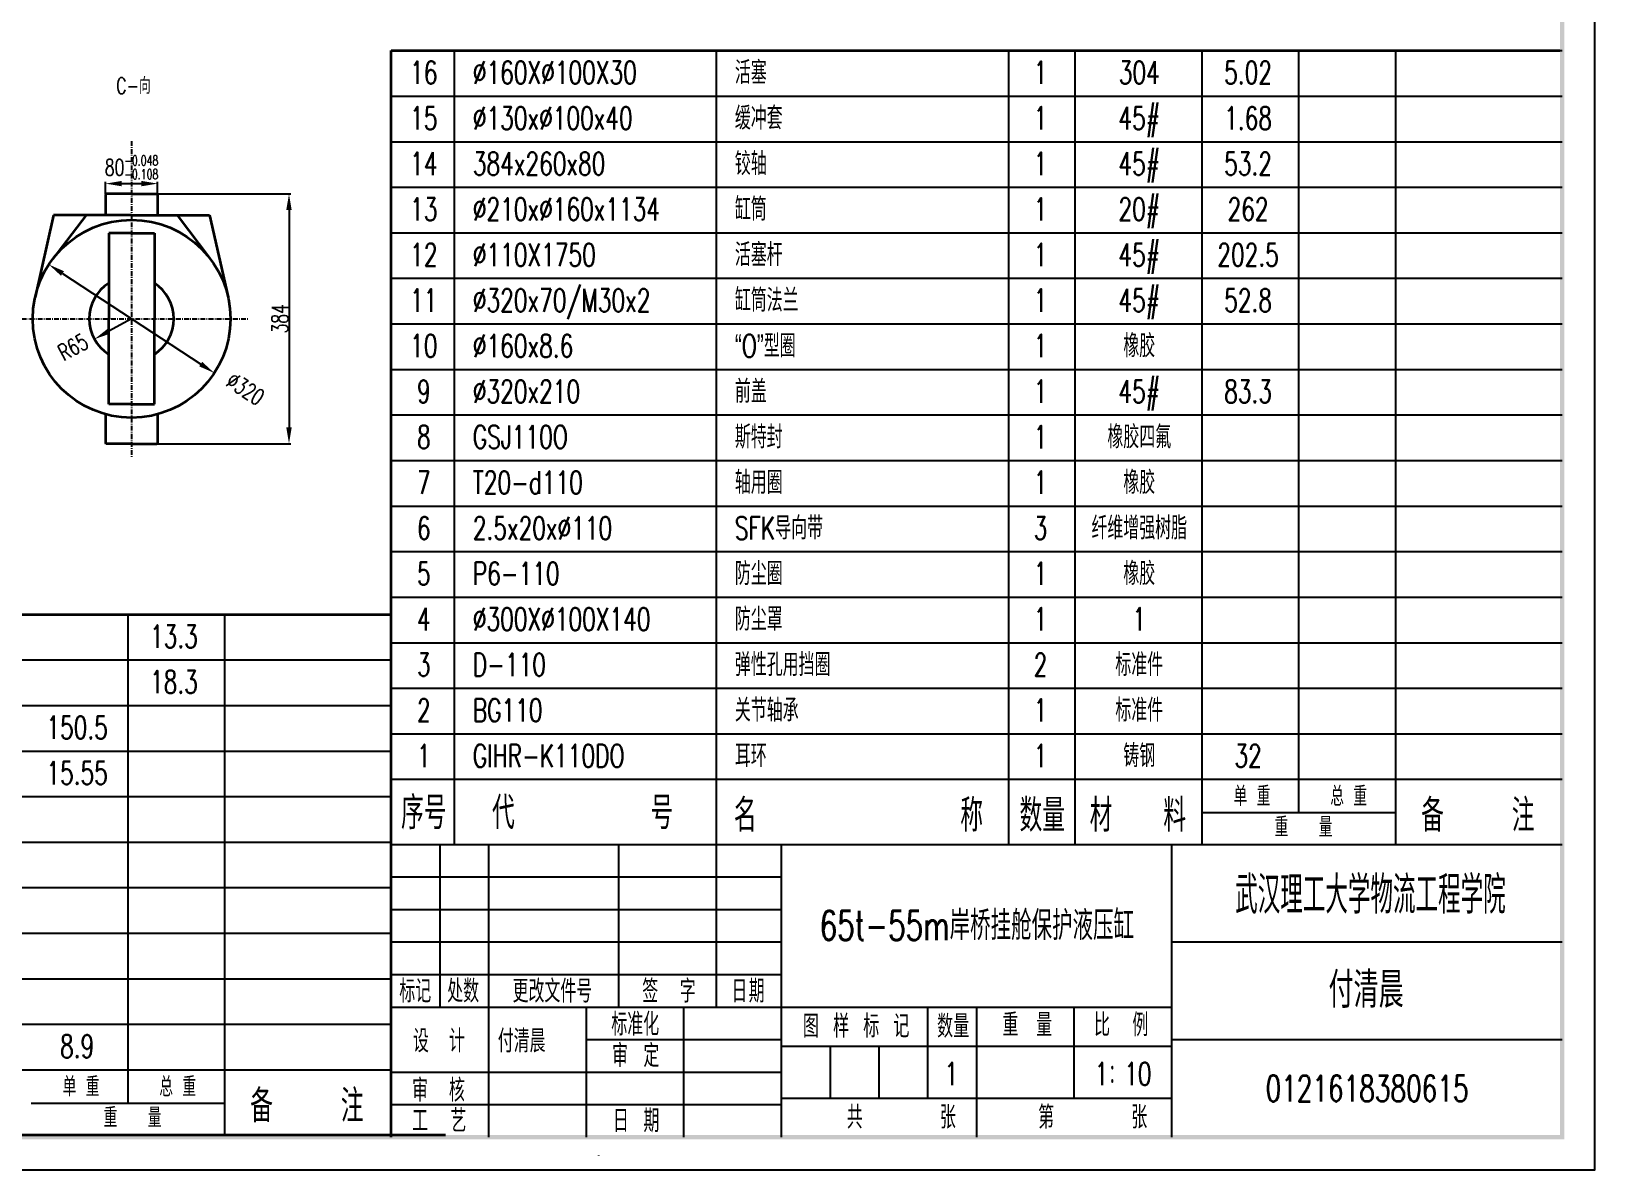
# Model space of a CAD drawing. Extents: x -526 to 4112, y -1359 to 3948.
# Drawn here: x 1709 to 4112, y 978 to 2728 of the extents above; entities that cross this region are included whole.
import ezdxf
from ezdxf.enums import TextEntityAlignment as Align

# ---------------------------------------------------------------- set-up
doc = ezdxf.new("R2010")
doc.units = 0
doc.header["$MEASUREMENT"] = 0
doc.linetypes.add('LINEL4', pattern=[12.5, 7.5, -2, 1, -2])
doc.layers.get('Defpoints').update_dxf_attribs({"linetype": 'CONTINUOUS'})
doc.layers.add('L1', color=2, linetype='CONTINUOUS', lineweight=35)
doc.layers.add('L3', color=4, linetype='CONTINUOUS')
doc.layers.add('L4', color=5, linetype='LINEL4')
doc.styles.add('HZ', font='txt', dxfattribs={"width": 0.7, "bigfont": 'hztxt'})
doc.styles.add('HZTXT', font='ROMANS', dxfattribs={"width": 0.7, "bigfont": 'HZTXT'})
doc.styles.get("Standard").update_dxf_attribs({"font": 'txt', "bigfont": 'hztxt.shx'})
doc.dimstyles.get("Standard").update_dxf_attribs({"dimtxt": 0.18, "dimasz": 0.18, "dimexe": 0.18, "dimexo": 0.0625, "dimgap": 0.09, "dimtad": 0, "dimtih": 1, "dimtoh": 1, "dimdec": 4, "dimzin": 0, "dimdsep": 46, "dimtxsty": 'Standard', "dimcen": 0.09, "dimadec": 0, "dimazin": 0, "dimtfac": 1, "dimtdec": 4, "dimtofl": 0, "dimtmove": 0, "dimatfit": 3, "dimfxl": 1, "dimtolj": 1, "dimtzin": 0, "dimarcsym": 0})

# ---------------------------------------------------------------- blocks, each defined once
blk = doc.blocks.new('*D53')
at = {"layer": 'Defpoints', "color": 0, "transparency": 16777216}
for p in [(1862.8, 2286.1), (1805.8, 2254.8)]:
    blk.add_point(p, dxfattribs=at)
at = {"layer": 'L3', "transparency": 16777216}
blk.add_line((1862.8, 2286.1), (1827.7, 2266.9), dxfattribs=at)
blk.add_solid([(1825.7, 2270.5), (1829.7, 2263.2), (1805.8, 2254.8)], dxfattribs=at)
at = {"layer": 'L3', "transparency": 16777216, "insert": (1772.8, 2242.7), "char_height": 25, "attachment_point": 5, "rotation": 28.7458, "style": 'HZTXT'}
blk.add_mtext('\\A1;R65', dxfattribs=at)
blk = doc.blocks.new('*D54')
at = {"layer": 'Defpoints', "color": 0, "transparency": 16777216}
for p in [(1735.7, 2369.4), (1989.9, 2202.8)]:
    blk.add_point(p, dxfattribs=at)
at = {"layer": 'L3', "transparency": 16777216}
blk.add_line((1756.6, 2355.7), (1969, 2216.5), dxfattribs=at)
for points in [[(1758.9, 2359.2), (1754.3, 2352.2), (1735.7, 2369.4)], [(1971.3, 2219.9), (1966.7, 2213), (1989.9, 2202.8)]]:
    blk.add_solid(points, dxfattribs=at)
at = {"layer": 'L3', "transparency": 16777216, "insert": (2037.8, 2178.5), "char_height": 25, "attachment_point": 5, "rotation": 326.7511, "style": 'HZTXT'}
blk.add_mtext('\\A1;%%C320', dxfattribs=at)
blk = doc.blocks.new('*D55')
at = {"layer": 'Defpoints', "color": 0, "transparency": 16777216}
for p in [(1822.8, 2478.1), (1902.8, 2493.8), (1902.8, 2478.1)]:
    blk.add_point(p, dxfattribs=at)
at = {"layer": 'L3', "transparency": 16777216}
for p, q in [((1822.8, 2478.1), (1822.8, 2496.8)), ((1847.8, 2493.8), (1877.8, 2493.8)), ((1902.8, 2478.1), (1902.8, 2496.8))]:
    blk.add_line(p, q, dxfattribs=at)
for points in [[(1847.8, 2498), (1847.8, 2489.7), (1822.8, 2493.8)], [(1877.8, 2498), (1877.8, 2489.7), (1902.8, 2493.8)]]:
    blk.add_solid(points, dxfattribs=at)
at = {"layer": 'L3', "transparency": 16777216, "insert": (1862.8, 2518.8), "char_height": 25, "attachment_point": 5, "style": 'HZTXT'}
blk.add_mtext('\\A1;80{\\H15.000000;\\S-0.048^ -0.108;}', dxfattribs=at)
blk = doc.blocks.new('*D56')
at = {"layer": 'Defpoints', "color": 0, "transparency": 16777216}
for p in [(1901.8, 2478.1), (1901.8, 2094.1), (2104.8, 2094.1)]:
    blk.add_point(p, dxfattribs=at)
at = {"layer": 'L3', "transparency": 16777216}
for p, q in [((1901.8, 2478.1), (2107.8, 2478.1)), ((2104.8, 2453.1), (2104.8, 2119.1)), ((1901.8, 2094.1), (2107.8, 2094.1))]:
    blk.add_line(p, q, dxfattribs=at)
for points in [[(2100.6, 2453.1), (2108.9, 2453.1), (2104.8, 2478.1)], [(2100.6, 2119.1), (2108.9, 2119.1), (2104.8, 2094.1)]]:
    blk.add_solid(points, dxfattribs=at)
at = {"layer": 'L3', "transparency": 16777216, "insert": (2090.8, 2286.1), "char_height": 25, "attachment_point": 5, "rotation": 90, "style": 'HZTXT'}
blk.add_mtext('\\A1;384', dxfattribs=at)

msp = doc.modelspace()

# ---------------------------------------------------------------- linework, layer by layer
at = {"layer": 'L1'}
for p, q in [((2261.96, 2628.26), (2261.96, 2698.26)), ((2261.96, 2698.26), (4058.47, 2698.26)), ((2261.96, 2558.26), (2261.96, 2628.26)), ((2261.96, 2488.26), (2261.96, 2558.26)), ((1822.78, 2477.09), (1823.78, 2478.09)), ((1822.78, 2477.09), (1822.78, 2445.09)), ((1862.78, 2478.09), (1823.78, 2478.09)), ((1862.78, 2478.09), (1901.78, 2478.09)), ((1902.78, 2477.09), (1901.78, 2478.09)), ((1902.78, 2477.09), (1902.78, 2445.09)), ((2261.96, 2418.26), (2261.96, 2488.26)), ((1742.78, 2445.09), (1714.5, 2319.49)), ((1792.78, 2445.09), (1741.83, 2378.15)), ((1862.78, 2445.09), (1742.78, 2445.09)), ((1862.78, 2445.09), (1792.78, 2445.09)), ((1862.78, 2445.09), (1932.78, 2445.09)), ((1862.78, 2445.09), (1982.78, 2445.09)), ((1932.78, 2445.09), (1983.73, 2378.15)), ((1982.78, 2445.09), (2011.07, 2319.49)), ((1862.78, 2417.47), (1827.78, 2417.47)), ((1827.78, 2417.47), (1827.78, 2286.09)), ((1862.78, 2417.47), (1897.78, 2417.47)), ((1897.78, 2417.47), (1897.78, 2286.09)), ((2261.96, 2348.26), (2261.96, 2418.26)), ((2261.96, 2278.26), (2261.96, 2348.26)), ((1827.78, 2154.72), (1827.78, 2286.09)), ((1897.78, 2154.72), (1897.78, 2286.09)), ((2261.96, 2208.26), (2261.96, 2278.26)), ((2261.96, 2138.26), (2261.96, 2208.26)), ((1822.78, 2139.45), (1822.78, 2095.09)), ((1862.78, 2154.72), (1827.78, 2154.72)), ((1862.78, 2154.72), (1897.78, 2154.72)), ((1902.78, 2139.45), (1902.78, 2095.09)), ((2261.96, 2068.26), (2261.96, 2138.26)), ((1823.78, 2094.09), (1822.78, 2095.09)), ((1862.78, 2094.09), (1823.78, 2094.09)), ((1862.78, 2094.09), (1901.78, 2094.09)), ((1901.78, 2094.09), (1902.78, 2095.09)), ((2261.96, 1998.26), (2261.96, 2068.26)), ((2261.96, 1928.26), (2261.96, 1998.26)), ((2261.96, 1858.26), (2261.96, 1928.26)), ((2261.96, 1788.26), (2261.96, 1858.26)), ((461.96, 1831.76), (2261.96, 1831.76)), ((2261.96, 1718.26), (2261.96, 1788.26)), ((2261.96, 1648.26), (2261.96, 1718.26)), ((2261.96, 1478.26), (2261.96, 1648.26)), ((2261.96, 1028.26), (2261.96, 1478.26)), ((559.23, 1031.76), (2345.18, 1031.76))]:
    msp.add_line(p, q, dxfattribs=at)
msp.add_circle((1862.78, 2286.09), 152, dxfattribs=at)
for start, end in [(122.57895, 237.42105), (302.57895, 57.42105)]:
    msp.add_arc((1862.78, 2286.09), 65, start, end, dxfattribs=at)
msp.add_point((2261.96, 1478.26), dxfattribs=at)
for points in [[(4058.47, 1031.76), (4065.47, 1024.76), (4058.47, 3894.76), (4065.47, 3901.76)], [(161.96, 1031.76), (161.96, 1024.76), (4058.47, 1031.76), (4065.47, 1024.76)]]:
    msp.add_trace(points, dxfattribs=at)
at = {"layer": 'L3'}
for p, q in [((2261.96, 2698.26), (4061.96, 2698.26)), ((2359.23, 2528.26), (2359.23, 2698.26)), ((2761.96, 2528.26), (2761.96, 2698.26)), ((3211.18, 2528.26), (3211.18, 2698.26)), ((3313.42, 2528.26), (3313.42, 2698.26)), ((3508.59, 2528.26), (3508.59, 2698.26)), ((3657.31, 2577.28), (3657.31, 2698.26)), ((3806.01, 2528.26), (3806.01, 2698.26)), ((2261.96, 2628.26), (4061.96, 2628.26)), ((2359.23, 2458.26), (2359.23, 2628.26)), ((2761.96, 2458.26), (2761.96, 2628.26)), ((3211.18, 2458.26), (3211.18, 2628.26)), ((3313.42, 2458.26), (3313.42, 2628.26)), ((3508.59, 2458.26), (3508.59, 2628.26)), ((3657.31, 2507.28), (3657.31, 2628.26)), ((3806.01, 2458.26), (3806.01, 2628.26)), ((2261.96, 2558.26), (4061.96, 2558.26)), ((2359.23, 2388.26), (2359.23, 2558.26)), ((2761.96, 2388.26), (2761.96, 2558.26)), ((3211.18, 2388.26), (3211.18, 2558.26)), ((3313.42, 2388.26), (3313.42, 2558.26)), ((3508.59, 2388.26), (3508.59, 2558.26)), ((3657.31, 2437.28), (3657.31, 2558.26)), ((3806.01, 2388.26), (3806.01, 2558.26)), ((2261.96, 2488.26), (4061.96, 2488.26)), ((2359.23, 2318.26), (2359.23, 2488.26)), ((2761.96, 2318.26), (2761.96, 2488.26)), ((3211.18, 2318.26), (3211.18, 2488.26)), ((3313.42, 2318.26), (3313.42, 2488.26)), ((3508.59, 2318.26), (3508.59, 2488.26)), ((3657.31, 2367.28), (3657.31, 2488.26)), ((3806.01, 2318.26), (3806.01, 2488.26)), ((2261.96, 2418.26), (4061.96, 2418.26)), ((2359.23, 2248.26), (2359.23, 2418.26)), ((2761.96, 2248.26), (2761.96, 2418.26)), ((3211.18, 2248.26), (3211.18, 2418.26)), ((3313.42, 2248.26), (3313.42, 2418.26)), ((3508.59, 2248.26), (3508.59, 2418.26)), ((3657.31, 2297.28), (3657.31, 2418.26)), ((3806.01, 2248.26), (3806.01, 2418.26)), ((2261.96, 2348.26), (4061.96, 2348.26)), ((2359.23, 2178.26), (2359.23, 2348.26)), ((2761.96, 2178.26), (2761.96, 2348.26)), ((3211.18, 2178.26), (3211.18, 2348.26)), ((3313.42, 2178.26), (3313.42, 2348.26)), ((3508.59, 2178.26), (3508.59, 2348.26)), ((3657.31, 2227.28), (3657.31, 2348.26)), ((3806.01, 2178.26), (3806.01, 2348.26)), ((2261.96, 2278.26), (4061.96, 2278.26)), ((2359.23, 2108.26), (2359.23, 2278.26)), ((2761.96, 2108.26), (2761.96, 2278.26)), ((3211.18, 2108.26), (3211.18, 2278.26)), ((3313.42, 2108.26), (3313.42, 2278.26)), ((3508.59, 2108.26), (3508.59, 2278.26)), ((3657.31, 2157.28), (3657.31, 2278.26)), ((3806.01, 2108.26), (3806.01, 2278.26)), ((2261.96, 2208.26), (4061.96, 2208.26)), ((2359.23, 2038.26), (2359.23, 2208.26)), ((2761.96, 2038.26), (2761.96, 2208.26)), ((3211.18, 2038.26), (3211.18, 2208.26)), ((3313.42, 2038.26), (3313.42, 2208.26)), ((3508.59, 2038.26), (3508.59, 2208.26)), ((3657.31, 2087.28), (3657.31, 2208.26)), ((3806.01, 2038.26), (3806.01, 2208.26)), ((2261.96, 2138.26), (4061.96, 2138.26)), ((2359.23, 1968.26), (2359.23, 2138.26)), ((2761.96, 1968.26), (2761.96, 2138.26)), ((3211.18, 1968.26), (3211.18, 2138.26)), ((3313.42, 1968.26), (3313.42, 2138.26)), ((3508.59, 1968.26), (3508.59, 2138.26)), ((3657.31, 2017.28), (3657.31, 2138.26)), ((3806.01, 1968.26), (3806.01, 2138.26)), ((2261.96, 2068.26), (4061.96, 2068.26)), ((2359.23, 1898.26), (2359.23, 2068.26)), ((2761.96, 1898.26), (2761.96, 2068.26)), ((3211.18, 1898.26), (3211.18, 2068.26)), ((3313.42, 1898.26), (3313.42, 2068.26)), ((3508.59, 1898.26), (3508.59, 2068.26)), ((3657.31, 1947.28), (3657.31, 2068.26)), ((3806.01, 1898.26), (3806.01, 2068.26)), ((2261.96, 1998.26), (4061.96, 1998.26)), ((2359.23, 1828.26), (2359.23, 1998.26)), ((2761.96, 1828.26), (2761.96, 1998.26)), ((3211.18, 1828.26), (3211.18, 1998.26)), ((3313.42, 1828.26), (3313.42, 1998.26)), ((3508.59, 1828.26), (3508.59, 1998.26)), ((3657.31, 1877.28), (3657.31, 1998.26)), ((3806.01, 1828.26), (3806.01, 1998.26)), ((2261.96, 1928.26), (4061.96, 1928.26)), ((2359.23, 1758.26), (2359.23, 1928.26)), ((2761.96, 1758.26), (2761.96, 1928.26)), ((3211.18, 1758.26), (3211.18, 1928.26)), ((3313.42, 1758.26), (3313.42, 1928.26)), ((3508.59, 1758.26), (3508.59, 1928.26)), ((3657.31, 1807.28), (3657.31, 1928.26)), ((3806.01, 1758.26), (3806.01, 1928.26)), ((2261.96, 1858.26), (4061.96, 1858.26)), ((2359.23, 1688.26), (2359.23, 1858.26)), ((2761.96, 1688.26), (2761.96, 1858.26)), ((3211.18, 1688.26), (3211.18, 1858.26)), ((3313.42, 1688.26), (3313.42, 1858.26)), ((3508.59, 1688.26), (3508.59, 1858.26)), ((3657.31, 1737.28), (3657.31, 1858.26)), ((3806.01, 1688.26), (3806.01, 1858.26)), ((461.96, 1831.76), (2261.96, 1831.76)), ((1857.31, 1710.78), (1857.31, 1831.76)), ((2006.01, 1661.76), (2006.01, 1831.76)), ((2261.96, 1788.26), (4061.96, 1788.26)), ((2359.23, 1618.26), (2359.23, 1788.26)), ((2761.96, 1618.26), (2761.96, 1788.26)), ((3211.18, 1618.26), (3211.18, 1788.26)), ((3313.42, 1618.26), (3313.42, 1788.26)), ((3508.59, 1618.26), (3508.59, 1788.26)), ((3657.31, 1667.28), (3657.31, 1788.26)), ((3806.01, 1618.26), (3806.01, 1788.26)), ((461.96, 1761.76), (2261.96, 1761.76)), ((1857.31, 1640.78), (1857.31, 1761.76)), ((2006.01, 1591.76), (2006.01, 1761.76)), ((2261.96, 1718.26), (4061.96, 1718.26)), ((2359.23, 1548.26), (2359.23, 1718.26)), ((2761.96, 1548.26), (2761.96, 1718.26)), ((3211.18, 1548.26), (3211.18, 1718.26)), ((3313.42, 1548.26), (3313.42, 1718.26)), ((3508.59, 1548.26), (3508.59, 1718.26)), ((3657.31, 1597.28), (3657.31, 1718.26)), ((3806.01, 1548.26), (3806.01, 1718.26)), ((461.96, 1691.76), (2261.96, 1691.76)), ((1857.31, 1570.78), (1857.31, 1691.76)), ((2006.01, 1521.76), (2006.01, 1691.76)), ((2261.96, 1648.26), (4061.96, 1648.26)), ((2359.23, 1478.26), (2359.23, 1648.26)), ((2761.96, 1478.26), (2761.96, 1648.26)), ((3211.18, 1478.26), (3211.18, 1648.26)), ((3313.42, 1478.26), (3313.42, 1648.26)), ((3508.59, 1478.26), (3508.59, 1648.26)), ((3657.31, 1527.28), (3657.31, 1648.26)), ((3806.01, 1478.26), (3806.01, 1648.26)), ((461.96, 1621.76), (2261.96, 1621.76)), ((1857.31, 1500.78), (1857.31, 1621.76)), ((2006.01, 1451.76), (2006.01, 1621.76)), ((2261.96, 1578.26), (4061.96, 1578.26)), ((461.96, 1551.76), (2261.96, 1551.76)), ((1857.31, 1430.78), (1857.31, 1551.76)), ((2006.01, 1381.76), (2006.01, 1551.76)), ((3508.61, 1527.28), (3806.01, 1527.28)), ((461.96, 1481.76), (2261.96, 1481.76)), ((1857.31, 1360.78), (1857.31, 1481.76)), ((2006.01, 1311.76), (2006.01, 1481.76)), ((2261.96, 1478.26), (4061.96, 1478.26)), ((2336.96, 1228.26), (2336.96, 1478.26)), ((2411.96, 1028.26), (2411.96, 1478.26)), ((2611.96, 1228.26), (2611.96, 1478.26)), ((2761.96, 1228.26), (2761.96, 1478.26)), ((2861.96, 1028.26), (2861.96, 1478.26)), ((3461.96, 1028.26), (3461.96, 1478.26)), ((2261.96, 1428.26), (2861.96, 1428.26)), ((461.96, 1411.76), (2261.96, 1411.76)), ((1857.31, 1290.78), (1857.31, 1411.76)), ((2006.01, 1241.76), (2006.01, 1411.76)), ((2261.96, 1378.26), (2861.96, 1378.26)), ((461.96, 1341.76), (2261.96, 1341.76)), ((1857.31, 1220.78), (1857.31, 1341.76)), ((2006.01, 1171.76), (2006.01, 1341.76)), ((2261.96, 1328.26), (2861.96, 1328.26)), ((3461.96, 1328.26), (4061.96, 1328.26)), ((2261.96, 1278.26), (2861.96, 1278.26)), ((461.96, 1271.76), (2261.96, 1271.76)), ((1857.31, 1150.78), (1857.31, 1271.76)), ((2006.01, 1101.76), (2006.01, 1271.76)), ((2261.96, 1228.26), (2861.96, 1228.26)), ((2561.96, 1028.26), (2561.96, 1228.26)), ((2711.96, 1028.26), (2711.96, 1228.26)), ((2861.96, 1228.26), (3461.96, 1228.26)), ((3086.96, 1088.26), (3086.96, 1228.26)), ((3161.96, 1028.26), (3161.96, 1228.26)), ((3311.96, 1088.26), (3311.96, 1228.26)), ((461.96, 1201.76), (2261.96, 1201.76)), ((1857.31, 1080.78), (1857.31, 1201.76)), ((2006.01, 1031.76), (2006.01, 1201.76)), ((2561.96, 1178.26), (2861.96, 1178.26)), ((3461.96, 1178.26), (4061.96, 1178.26)), ((2861.96, 1168.26), (3461.96, 1168.26)), ((2936.96, 1088.26), (2936.96, 1168.26)), ((3011.96, 1088.26), (3011.96, 1168.26)), ((461.96, 1131.76), (2261.96, 1131.76)), ((2261.96, 1128.26), (2861.96, 1128.26)), ((2861.96, 1088.26), (3461.96, 1088.26)), ((1708.61, 1080.78), (2006.01, 1080.78)), ((2261.96, 1078.26), (2861.96, 1078.26))]:
    msp.add_line(p, q, dxfattribs=at)
msp.add_lwpolyline([(-88.04, 978.26), (4111.97, 978.26), (4111.97, 3948.26), (-88.04, 3948.26)], close=True, dxfattribs=at)
at = {"layer": 'L4'}
for p, q in [((1862.78, 2559.29), (1862.78, 2072.7)), ((1681.08, 2286.09), (2042.67, 2286.09)), ((2581, 999.88), (2581, 1000.63))]:
    msp.add_line(p, q, dxfattribs=at)

# ---------------------------------------------------------------- texts
at = {"layer": 'L1', "style": 'HZTXT', "width": 0.7}
for s, height, p in [('单 重', 30, (3585.18, 1537.27)), ('总 重', 30, (3733.69, 1537.27)), ('序号', 50, (2312, 1501.7)), ('代        号', 50, (2556.19, 1501.7)), ('名            称', 50, (2980.16, 1497.78)), ('数量', 50, (3262.71, 1497.78)), ('材   料', 50, (3409.69, 1497.78)), ('备    注', 50, (3932.3, 1497.78)), ('重   量', 30, (3664.32, 1489.96)), ('单 重', 30, (1785.18, 1090.77)), ('总 重', 30, (1933.69, 1090.77)), ('备    注', 50, (2132.3, 1051.28)), ('重   量', 30, (1864.32, 1043.46))]:
    msp.add_text(s, height=height, dxfattribs=at).set_placement(p, align=Align.CENTER)
at = {"layer": 'L1', "style": 'HZTXT', "width": 0.6}
msp.add_text('武汉理工大学物流工程学院', height=57.75, dxfattribs=at).set_placement((3559.29, 1371.72))
at = {"layer": 'L1', "style": 'HZTXT', "width": 0.7}
for s, height, p in [('付清晨', 55, (3760.56, 1254.6)), ('0121618380615', 40, (3761.96, 1103.26))]:
    msp.add_text(s, height=height, dxfattribs=at).set_placement(p, align=Align.MIDDLE_CENTER)
at = {"layer": 'L3', "width": 0.7}
for s, style, p in [('16', 'HZTXT', (2312, 2646.95)), ('1', 'HZTXT', (3260, 2646.95)), ('304', 'HZTXT', (3411.81, 2646.95)), ('5.02', 'HZTXT', (3579.1, 2646.95)), ('15', 'HZTXT', (2312, 2576.95)), ('1', 'HZTXT', (3260, 2576.95)), ('45#', 'HZTXT', (3411.81, 2576.95)), ('1.68', 'HZTXT', (3579.1, 2576.95)), ('45#', 'HZTXT', (3411.81, 2506.95)), ('14', 'HZTXT', (2312, 2506.95)), ('1', 'HZTXT', (3260, 2506.95)), ('53.2', 'HZTXT', (3579.1, 2506.95)), ('20#', 'HZTXT', (3411.81, 2436.95)), ('13', 'HZTXT', (2312, 2436.95)), ('1', 'HZTXT', (3260, 2436.95)), ('262', 'HZTXT', (3579.1, 2436.95)), ('45#', 'HZTXT', (3411.81, 2366.95)), ('12', 'HZTXT', (2312, 2366.95)), ('1', 'HZTXT', (3260, 2366.95)), ('202.5', 'HZTXT', (3579.1, 2366.95)), ('11', 'HZTXT', (2312, 2296.95)), ('1', 'HZTXT', (3260, 2296.95)), ('45#', 'HZTXT', (3411.81, 2296.95)), ('52.8', 'HZTXT', (3579.1, 2296.95)), ('10', 'HZTXT', (2312, 2226.95)), ('1', 'HZTXT', (3260, 2226.95)), ('橡胶', 'HZTXT', (3411.81, 2226.95)), ('9', 'HZTXT', (2312, 2156.95)), ('1', 'HZTXT', (3260, 2156.95)), ('45#', 'HZTXT', (3411.81, 2156.95)), ('83.3', 'HZTXT', (3579.1, 2156.95)), ('8', 'HZTXT', (2312, 2086.95)), ('1', 'HZTXT', (3260, 2086.95)), ('橡胶四氟', 'HZTXT', (3411.81, 2086.95)), ('7', 'HZTXT', (2312, 2016.95)), ('1', 'HZTXT', (3260, 2016.95)), ('橡胶', 'HZTXT', (3411.81, 2016.95)), ('6', 'HZTXT', (2312, 1946.95)), ('3', 'HZTXT', (3260, 1946.95)), ('纤维增强树脂', 'HZTXT', (3411.81, 1946.95)), ('5', 'HZTXT', (2312, 1876.95)), ('1', 'HZTXT', (3260, 1876.95)), ('橡胶', 'HZTXT', (3411.81, 1876.95)), ('4', 'HZTXT', (2312, 1806.95)), ('1', 'HZTXT', (3260, 1806.95)), ('1', 'HZTXT', (3411.81, 1806.95)), ('13.3', 'HZTXT', (1927.81, 1780.45)), ('3', 'HZTXT', (2312, 1736.95)), ('2', 'HZTXT', (3260, 1736.95)), ('标准件', 'HZTXT', (3411.81, 1736.95)), ('18.3', 'HZTXT', (1927.81, 1710.45)), ('2', 'HZTXT', (2312, 1666.95)), ('1', 'HZTXT', (3260, 1666.95)), ('标准件', 'HZTXT', (3411.81, 1666.95)), ('150.5', 'HZTXT', (1779.1, 1640.45)), ('铸钢', 'HZTXT', (3411.81, 1596.95)), ('1', 'HZTXT', (2312, 1596.95)), ('1', 'HZTXT', (3260, 1596.95)), ('32', 'HZTXT', (3579.1, 1596.95)), ('15.55', 'HZTXT', (1779.1, 1570.45)), ('标记', 'HZ', (2298.88, 1235.15)), ('处数', 'HZ', (2372.47, 1235.15)), ('更改文件号', 'HZ', (2509.66, 1235.15)), ('标准化', 'HZ', (2637.05, 1184.33)), ('图 样 标 记', 'HZ', (2976.64, 1181.35)), ('8.9', 'HZTXT', (1779.1, 1150.45)), ('1', 'HZTXT', (3122.92, 1108.26)), ('1：10', 'HZTXT', (3386.97, 1108.26)), ('共     张', 'HZ', (3046.08, 1041.46)), ('第     张', 'HZ', (3340.29, 1041.46))]:
    msp.add_text(s, height=35, dxfattribs=dict(at, style=style)).set_placement(p, align=Align.CENTER)
for s, style, p in [('%%C160X%%C100X30', 'HZTXT', (2387.41, 2646.95)), ('活塞', 'HZTXT', (2790.16, 2646.95)), ('%%C130x%%C100x40', 'HZTXT', (2387.41, 2576.95)), ('缓冲套', 'HZTXT', (2790.16, 2576.95)), ('384x260x80', 'HZTXT', (2387.41, 2506.95)), ('铰轴', 'HZTXT', (2790.16, 2506.95)), ('缸筒', 'HZTXT', (2790.16, 2436.95)), ('%%C210x%%C160x1134', 'HZTXT', (2387.41, 2436.95)), ('活塞杆', 'HZTXT', (2790.16, 2366.95)), ('%%C110X1750', 'HZTXT', (2387.41, 2366.95)), ('%%C320x70/M30x2', 'HZTXT', (2387.41, 2296.95)), ('缸筒法兰', 'HZTXT', (2790.16, 2296.95)), ('%%C160x8.6', 'HZTXT', (2387.41, 2226.95)), ('“O”型圈', 'HZTXT', (2790.16, 2226.95)), ('%%C320x210', 'HZTXT', (2387.41, 2156.95)), ('前盖', 'HZTXT', (2790.16, 2156.95)), ('GSJ110O', 'HZTXT', (2387.41, 2086.95)), ('斯特封', 'HZTXT', (2790.16, 2086.95)), ('T20-d110', 'HZTXT', (2387.41, 2016.95)), ('轴用圈', 'HZTXT', (2790.16, 2016.95)), ('2.5x20x%%C110', 'HZTXT', (2387.41, 1946.95)), ('SFK导向带', 'HZTXT', (2790.16, 1946.95)), ('P6-110', 'HZTXT', (2387.41, 1876.95)), ('防尘圈', 'HZTXT', (2790.16, 1876.95)), ('%%C300X%%C100X140', 'HZTXT', (2387.41, 1806.95)), ('防尘罩', 'HZTXT', (2790.16, 1806.95)), ('D-110', 'HZTXT', (2387.41, 1736.95)), ('弹性孔用挡圈', 'HZTXT', (2790.16, 1736.95)), ('BG110', 'HZTXT', (2387.41, 1666.95)), ('关节轴承', 'HZTXT', (2790.16, 1666.95)), ('GIHR-K110DO', 'HZTXT', (2387.41, 1596.95)), ('耳环', 'HZTXT', (2790.16, 1596.95)), ('签', 'HZ', (2647.8, 1235.15)), ('日', 'HZ', (2784.99, 1235.15)), ('数', 'HZ', (3101.04, 1181.21)), ('重', 'HZ', (3201.5, 1183.31)), ('比', 'HZ', (3342.4, 1183.31)), ('设', 'HZ', (2295.28, 1158.59)), ('审', 'HZ', (2601.51, 1135.98)), ('审', 'HZ', (2294.1, 1082.84)), ('工', 'HZ', (2294.1, 1035.92)), ('日', 'HZ', (2602.63, 1035.92))]:
    msp.add_text(s, height=35, dxfattribs=dict(at, style=style)).set_placement(p)
at = {"layer": 'L3', "style": 'HZTXT', "width": 0.7}
msp.add_text('65t-55m岸桥挂舱保护液压缸', height=45, dxfattribs=at).set_placement((3162.12, 1353.63), align=Align.MIDDLE_CENTER)
at = {"layer": 'L3', "style": 'HZ', "width": 0.7}
for s, p in [('字', (2729.94, 1235.15)), ('期', (2835.94, 1235.15)), ('量', (3150.52, 1181.34)), ('量', (3277.77, 1183.31)), ('例', (3425.79, 1183.31)), ('计', (2375.11, 1158.59)), ('付清晨', (2499.19, 1158.59)), ('定', (2674.1, 1135.98)), ('核', (2375.11, 1082.84)), ('艺', (2377.48, 1035.92)), ('期', (2674.1, 1035.92))]:
    msp.add_text(s, height=35, dxfattribs=at).set_placement(p, align=Align.RIGHT)
at = {"layer": 'L3', "insert": (1839.23, 2656.8), "char_height": 25, "attachment_point": 1, "style": 'HZTXT'}
msp.add_mtext_dynamic_manual_height_columns('C-向', width=207.2539, gutter_width=20, heights=[0], dxfattribs=at)

# ---------------------------------------------------------------- dimensions: what is measured, and where the dimension line sits
at = {"layer": 'L3'}
dim = msp.add_linear_dim(base=(1902.78, 2493.84), p1=(1822.78, 2478.09), p2=(1902.78, 2478.09), dimstyle='Standard', override={"dimtxt": 25, "dimasz": 25, "dimexe": 3, "dimexo": 0, "dimgap": 1.5, "dimtad": 1, "dimtih": 0, "dimtoh": 0, "dimdec": 1, "dimzin": 9, "dimtxsty": 'HZTXT', "dimcen": 0, "dimclrd": 256, "dimclre": 256, "dimclrt": 256, "dimtol": 1, "dimtp": -0.048, "dimtm": 0.108, "dimtfac": 0.6, "dimtdec": 3, "dimtofl": 1, "dimtmove": 2, "dimtzin": 9, "dimlwd": 65535, "dimlwe": 65535}, dxfattribs=at)
dim.commit()
dim.dimension.update_dxf_attribs({"geometry": '*D55', "text_midpoint": (1862.78, 2518.84)})
dim = msp.add_linear_dim(base=(2104.76, 2094.09), p1=(1901.78, 2478.09), p2=(1901.78, 2094.09), angle=90, dimstyle='Standard', override={"dimtxt": 25, "dimasz": 25, "dimexe": 3, "dimexo": 0, "dimgap": 1.5, "dimtad": 1, "dimtih": 0, "dimtoh": 0, "dimdec": 1, "dimzin": 9, "dimtxsty": 'HZTXT', "dimcen": 0, "dimclrd": 256, "dimclre": 256, "dimclrt": 256, "dimtp": -0.048, "dimtm": 0.108, "dimtfac": 0.6, "dimtdec": 1, "dimtofl": 1, "dimtmove": 2, "dimtzin": 9, "dimlwd": 65535, "dimlwe": 65535}, dxfattribs=at)
dim.commit()
dim.dimension.update_dxf_attribs({"geometry": '*D56', "text_midpoint": (2090.76, 2286.09)})
dim = msp.add_diameter_dim_2p(p1=(1735.67, 2369.43), p2=(1989.9, 2202.75), text='%%C320', dimstyle='Standard', override={"dimtxt": 25, "dimasz": 25, "dimexe": 3, "dimexo": 0, "dimgap": 1.5, "dimtad": 1, "dimtih": 0, "dimtoh": 0, "dimdec": 1, "dimzin": 9, "dimtxsty": 'HZTXT', "dimcen": 0, "dimclrd": 256, "dimclre": 256, "dimclrt": 256, "dimtfac": 0.6, "dimtdec": 1, "dimtofl": 1, "dimtmove": 2, "dimtzin": 9, "dimlwd": 65535, "dimlwe": 65535}, dxfattribs=at)
dim.commit()
dim.dimension.update_dxf_attribs({"geometry": '*D54', "text_midpoint": (2037.82, 2178.48), "dimtype": 163})
dim = msp.add_radius_dim(center=(1862.78, 2286.09), mpoint=(1805.79, 2254.83), dimstyle='Standard', override={"dimtxt": 25, "dimasz": 25, "dimexe": 3, "dimexo": 0, "dimgap": 1.5, "dimtad": 1, "dimtih": 0, "dimtoh": 0, "dimdec": 1, "dimzin": 9, "dimtxsty": 'HZTXT', "dimcen": 0, "dimclrd": 256, "dimclre": 256, "dimclrt": 256, "dimtfac": 0.6, "dimtdec": 1, "dimtofl": 1, "dimtmove": 2, "dimtzin": 9, "dimlwd": 65535, "dimlwe": 65535}, dxfattribs=at)
dim.commit()
dim.dimension.update_dxf_attribs({"geometry": '*D53', "text_midpoint": (1772.75, 2242.68), "dimtype": 164})

doc.saveas('drawing.dxf')
